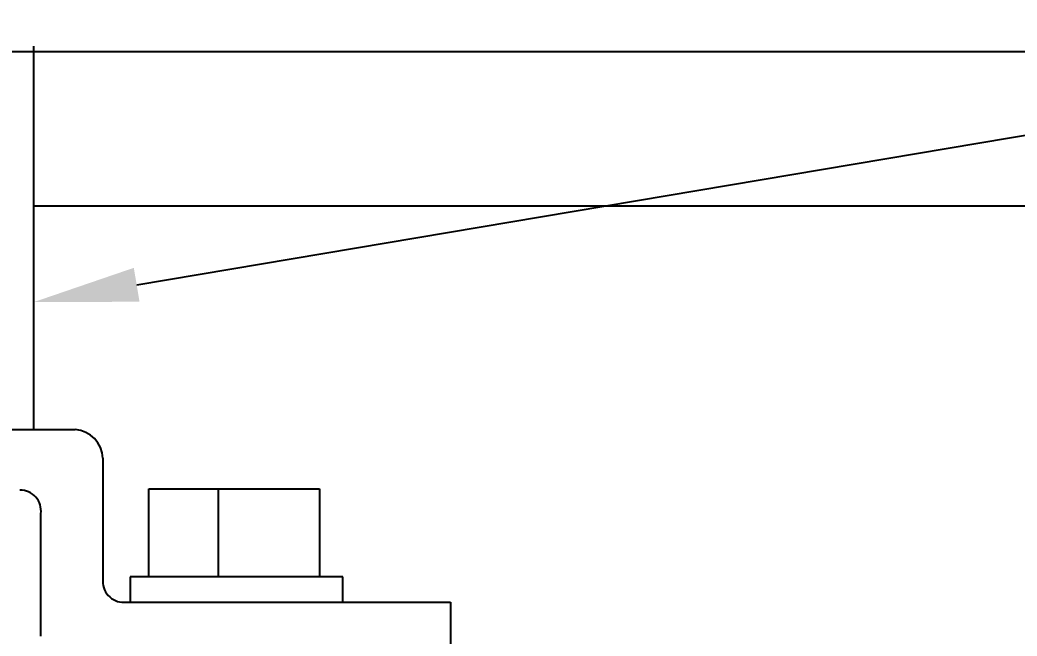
# Model space of a CAD drawing. Header units: inches. Extents: x 10 to 190, y 5 to 37.
# Drawn here: x 102.321 to 105.599, y 25.958 to 27.985 of the extents above; entities that cross this region are included whole.
import ezdxf
from ezdxf import colors
from ezdxf.entities.mleader import LeaderData, LeaderLine
from ezdxf.math import Vec2, Vec3

# ---------------------------------------------------------------- set-up
doc = ezdxf.new("R2010")
doc.units = ezdxf.units.IN
doc.header["$MEASUREMENT"] = 0
doc.styles.add('Tahoma', font='tahoma.ttf')

msp = doc.modelspace()

# ---------------------------------------------------------------- linework, layer by layer
for p, q in [((102.3659, 27.898), (102.3659, 26.6372)), ((95.0753, 27.8814), (108.5903, 27.8814)), ((102.3659, 27.373), (108.5872, 27.373)), ((98.9895, 26.6372), (102.5028, 26.6372)), ((102.5935, 26.5428), (102.5935, 26.1385)), ((102.7449, 26.153), (102.7449, 26.4422)), ((102.7449, 26.4422), (103.3064, 26.4422)), ((102.9742, 26.153), (102.9742, 26.4422)), ((103.3064, 26.4422), (103.3064, 26.153)), ((102.3901, 25.958), (102.3901, 26.3609)), ((103.3822, 26.153), (102.6838, 26.153)), ((102.6838, 26.153), (102.6838, 26.0696)), ((103.3822, 26.0696), (103.3822, 26.153)), ((102.6707, 26.0696), (103.7363, 26.0696)), ((103.7363, 26.0696), (103.7363, 25.8891))]:
    msp.add_line(p, q)
msp.add_circle((101.8328, 27.6684), 6.7609)
for centre, radius, start, end in [((102.4969, 26.5408), 0.0965, 1.2131, 86.5407), ((102.3219, 26.3693), 0.0687, 352.9313, 90.5668), ((102.6622, 26.1378), 0.0687, 179.4332, 277.0687)]:
    msp.add_arc(centre, radius, start, end)

# ---------------------------------------------------------------- leaders
ml = msp.add_multileader_mtext('Standard')
ml.set_content('ECOFASTEN FLAT TILE FLASHING', color=256, style='Tahoma')
ml.set_leader_properties()
ml.build(insert=Vec2(0, 0))
ml.multileader.update_dxf_attribs({"dogleg_length": 0.36, "arrow_head_size": 0.3438, "scale": 4})
ctx = ml.context
ctx.base_point, ctx.scale, ctx.char_height, ctx.arrow_head_size, ctx.landing_gap_size, ctx.plane_origin = Vec3(111.332, 28.3387), 4, 0.34375, 0.3438, 0.495, Vec3(110.3122, 28.484)
notes = []
notes.append((ctx, [(0, (1, 1, 0), (109.969, 28.3387), (1, 0), 1.363, [(0, [(102.3659, 27.0564)], 0, [])])]))
ctx.mtext.insert, ctx.mtext.flow_direction = Vec3(111.827, 28.5142), 5
for ctx, leaders in notes:
    for number, flags, end, landing, length, lines in leaders:
        leader = LeaderData()
        leader.index, (leader.has_last_leader_line, leader.has_dogleg_vector, leader.attachment_direction) = number, flags
        leader.last_leader_point, leader.dogleg_vector, leader.dogleg_length = Vec3(end), Vec3(landing), length
        for number, points, colour, breaks in lines:
            line = LeaderLine()
            line.index, line.vertices, line.color, line.breaks = number, Vec3.list(points), colors.encode_raw_color(colour), breaks
            leader.lines.append(line)
        ctx.leaders.append(leader)

doc.saveas('drawing.dxf')
